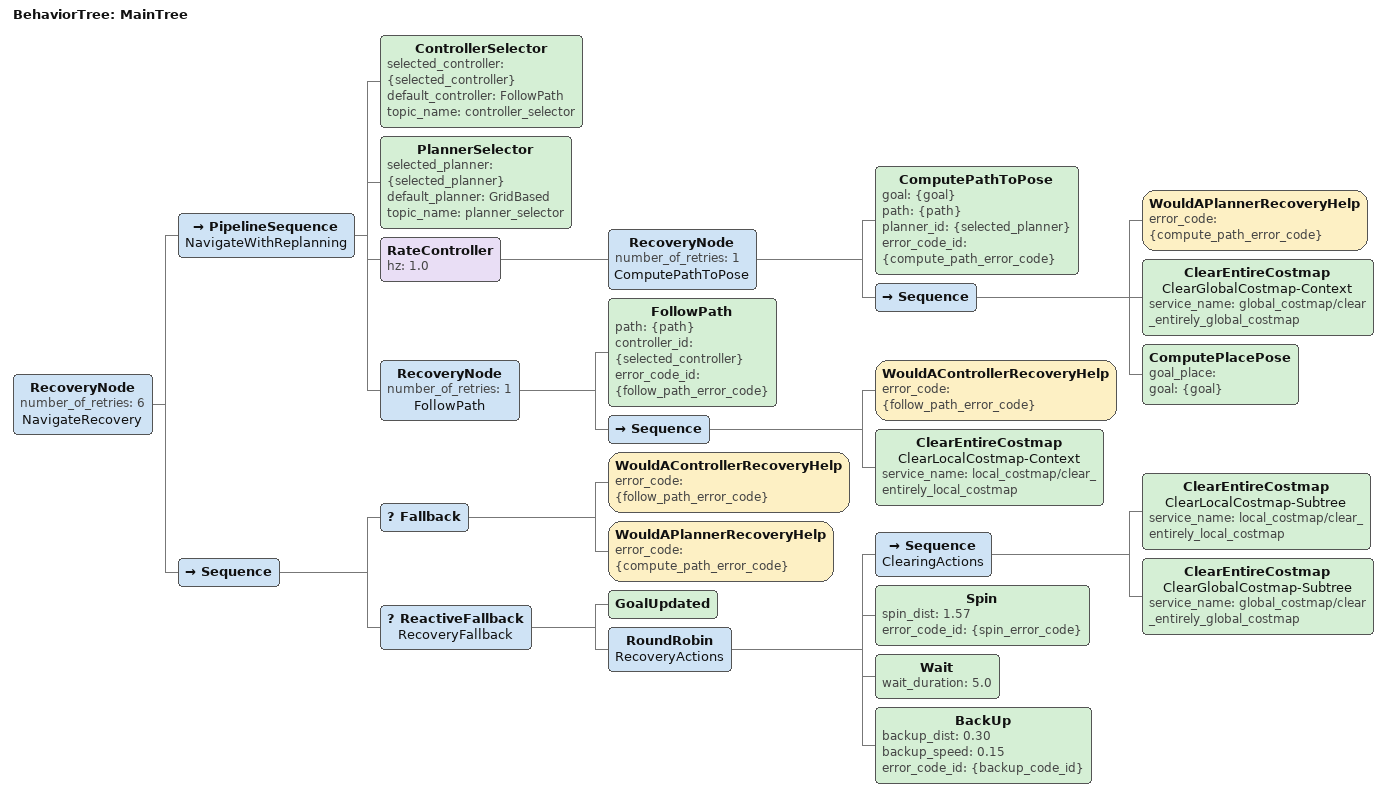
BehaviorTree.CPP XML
<root BTCPP_format="4" main_tree_to_execute="MainTree">
    <BehaviorTree ID="MainTree">
        <RecoveryNode number_of_retries="6" name="NavigateRecovery">
            <PipelineSequence name="NavigateWithReplanning">
                <ControllerSelector selected_controller="{selected_controller}"
                    default_controller="FollowPath" topic_name="controller_selector" />
                <PlannerSelector selected_planner="{selected_planner}" default_planner="GridBased"
                    topic_name="planner_selector" />
                <RateController hz="1.0">
                    <RecoveryNode number_of_retries="1" name="ComputePathToPose">
                            <ComputePathToPose goal="{goal}" path="{path}"
                                planner_id="{selected_planner}"
                                error_code_id="{compute_path_error_code}" />
                        <Sequence>
                            <WouldAPlannerRecoveryHelp error_code="{compute_path_error_code}" />
                            <ClearEntireCostmap name="ClearGlobalCostmap-Context"
                                service_name="global_costmap/clear_entirely_global_costmap" />
                            <ComputePlacePose goal_place="" goal="{goal}" />

                        </Sequence>
                    </RecoveryNode>
                </RateController>
                <RecoveryNode number_of_retries="1" name="FollowPath">
                    <FollowPath path="{path}" controller_id="{selected_controller}"
                        error_code_id="{follow_path_error_code}" />
                    <Sequence>
                        <WouldAControllerRecoveryHelp error_code="{follow_path_error_code}" />
                        <ClearEntireCostmap name="ClearLocalCostmap-Context"
                            service_name="local_costmap/clear_entirely_local_costmap" />
                    </Sequence>
                </RecoveryNode>
            </PipelineSequence>
            <Sequence>
                <Fallback>
                    <WouldAControllerRecoveryHelp error_code="{follow_path_error_code}" />
                    <WouldAPlannerRecoveryHelp error_code="{compute_path_error_code}" />
                </Fallback>
                <ReactiveFallback name="RecoveryFallback">
                    <GoalUpdated />
                    <RoundRobin name="RecoveryActions">
                        <Sequence name="ClearingActions">
                            <ClearEntireCostmap name="ClearLocalCostmap-Subtree"
                                service_name="local_costmap/clear_entirely_local_costmap" />
                            <ClearEntireCostmap name="ClearGlobalCostmap-Subtree"
                                service_name="global_costmap/clear_entirely_global_costmap" />
                        </Sequence>
                        <Spin spin_dist="1.57" error_code_id="{spin_error_code}" />
                        <Wait wait_duration="5.0" />
                        <BackUp backup_dist="0.30" backup_speed="0.15"
                            error_code_id="{backup_code_id}" />
                    </RoundRobin>
                </ReactiveFallback>
            </Sequence>
        </RecoveryNode>
    </BehaviorTree>
</root>
